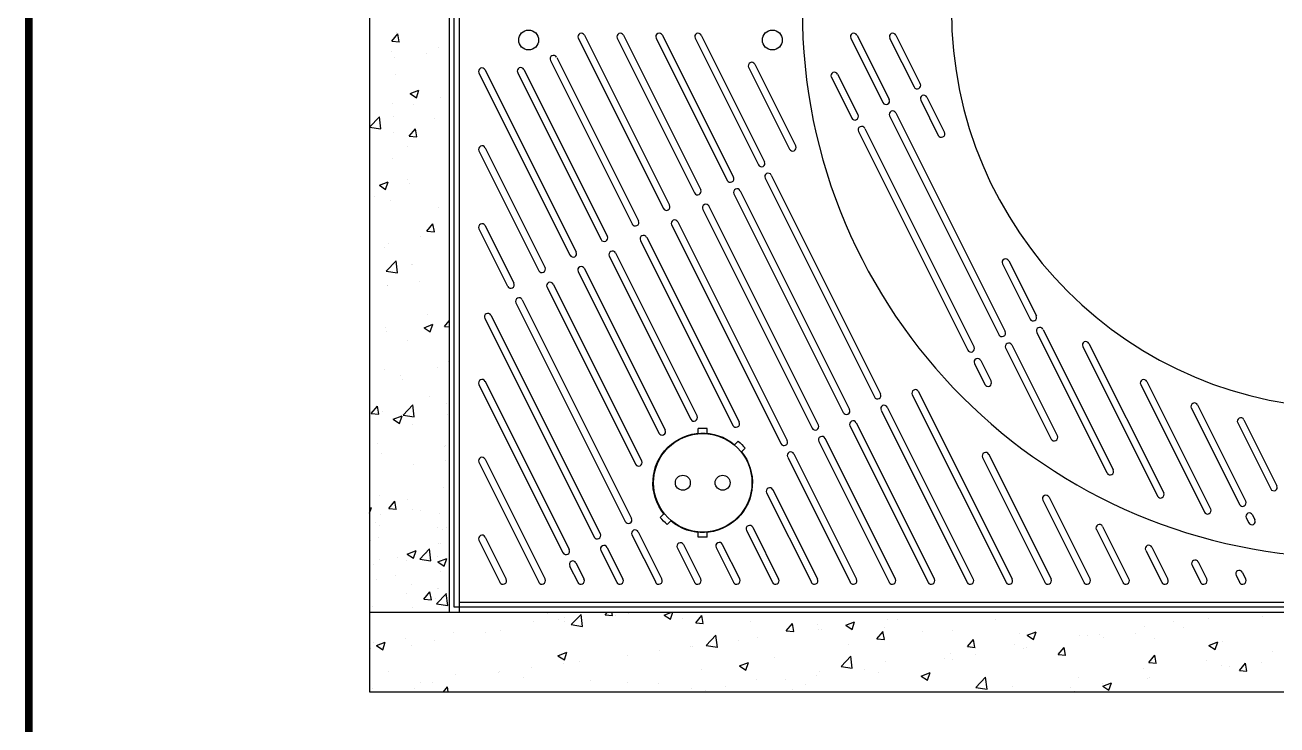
# Model space of a CAD drawing. Header units: millimetres. Extents: x 28332 to 34852, y -49763 to -45153.
# Drawn here: x 28483 to 29742, y -47387 to -46684 of the extents above; entities that cross this region are included whole.
import ezdxf

# ---------------------------------------------------------------- set-up
doc = ezdxf.new("R2010")
doc.units = ezdxf.units.MM
doc.layers.add('LAYOUT', color=7, linetype='Continuous')
doc.layers.add('받침틀', color=251, linetype='Continuous')

msp = doc.modelspace()

# ---------------------------------------------------------------- linework, layer by layer
for p, q in [((28914.5, -47268.6), (28914.5, -46668.6)), ((29039.4, -46696.8), (29124.9, -46867.9)), ((29045.7, -46693.6), (29131.2, -46864.7)), ((29078.5, -46696.8), (29156.2, -46852.2)), ((29084.8, -46693.6), (29162.5, -46849.1)), ((29117.7, -46696.8), (29189.1, -46839.7)), ((29123.9, -46693.6), (29195.4, -46836.6)), ((29156.8, -46696.8), (29220.4, -46824)), ((29163, -46693.6), (29226.7, -46820.9)), ((29313.3, -46696.8), (29345.6, -46761.4)), ((29319.6, -46693.6), (29351.9, -46758.3)), ((29352.4, -46696.8), (29376.9, -46745.8)), ((29358.7, -46693.6), (29383.2, -46742.7)), ((29017.7, -46716), (29099.9, -46880.4)), ((28945.7, -46728.6), (29037.3, -46911.7)), ((28984.7, -46728.3), (29068.6, -46896)), ((29011.4, -46719.1), (29093.6, -46883.5)), ((29210.5, -46726), (29251.7, -46808.4)), ((29216.8, -46722.9), (29258, -46805.3)), ((28939.5, -46731.7), (29031, -46914.8)), ((28978.4, -46731.4), (29062.3, -46899.2)), ((29293.8, -46736), (29314.3, -46777.1)), ((29300.1, -46732.9), (29320.6, -46774)), ((29383.7, -46759.2), (29401.3, -46794.5)), ((29389.9, -46756.1), (29407.6, -46791.4)), ((29352.4, -46774.9), (29462.3, -46994.7)), ((29358.6, -46771.7), (29468.6, -46991.6)), ((29321, -46790.5), (29431, -47010.4)), ((29327.3, -46787.4), (29437.2, -47007.3)), ((28939.5, -46810), (28999.7, -46930.5)), ((28945.7, -46806.8), (29006, -46927.4)), ((29227.1, -46837.5), (29337.1, -47057.3)), ((29233.4, -46834.3), (29343.3, -47054.2)), ((29195.8, -46853.1), (29305.8, -47073)), ((29202.1, -46850), (29312, -47069.9)), ((29170.8, -46865.6), (29280.7, -47085.5)), ((29164.5, -46868.8), (29274.5, -47088.6)), ((28939.5, -46888.2), (28968.4, -46946.1)), ((28945.7, -46885.1), (28974.7, -46943)), ((29133.2, -46884.4), (29243.2, -47104.3)), ((29139.5, -46881.3), (29249.4, -47101.2)), ((29101.9, -46900.1), (29194.8, -47085.9)), ((29108.2, -46896.9), (29201.1, -47082.8)), ((29070.6, -46915.7), (29152.6, -47079.7)), ((29076.9, -46912.6), (29158.9, -47076.6)), ((29045.6, -46928.2), (29126.8, -47090.7)), ((29465.9, -46923.7), (29493.6, -46979.1)), ((29472.2, -46920.5), (29499.9, -46975.9)), ((29039.3, -46931.4), (29120.5, -47093.8)), ((29008, -46947), (29097, -47125)), ((29014.3, -46943.9), (29103.2, -47121.8)), ((28976.7, -46962.7), (29086.6, -47182.6)), ((28983, -46959.6), (29092.9, -47179.4)), ((28945.4, -46978.3), (29055.3, -47198.2)), ((28951.6, -46975.2), (29061.6, -47195.1)), ((29500.3, -46992.5), (29570.9, -47133.7)), ((29506.6, -46989.4), (29577.2, -47130.6)), ((29475.3, -47005), (29521, -47096.6)), ((29552.8, -47003.5), (29627.9, -47153.8)), ((29469, -47008.1), (29514.8, -47099.7)), ((29546.5, -47006.7), (29621.7, -47157)), ((29437.7, -47023.8), (29448.2, -47044.8)), ((29444, -47020.7), (29454.4, -47041.6)), ((28945.7, -47041.6), (29030.3, -47210.7)), ((29611, -47041.8), (29675.1, -47169.9)), ((28939.5, -47044.7), (29024, -47213.9)), ((29375.1, -47055.1), (29469.4, -47243.6)), ((29381.3, -47052), (29475.6, -47240.5)), ((29604.8, -47044.9), (29668.8, -47173)), ((29350, -47067.6), (29436.5, -47240.5)), ((29655.7, -47068.5), (29704.2, -47165.4)), ((29661.9, -47065.3), (29710.4, -47162.3)), ((29343.8, -47070.8), (29430.2, -47243.6)), ((29708.5, -47080.2), (29741.7, -47146.6)), ((29169, -47089.1), (29160, -47089.1)), ((29160, -47094.4), (29160, -47089.1)), ((29169, -47094.4), (29169, -47089.1)), ((29312.5, -47086.4), (29391.1, -47243.6)), ((29318.7, -47083.3), (29397.4, -47240.5)), ((29702.3, -47083.4), (29735.5, -47149.8)), ((29281.2, -47102.1), (29352, -47243.6)), ((29287.4, -47098.9), (29358.2, -47240.5)), ((29249.9, -47117.7), (29312.8, -47243.6)), ((29256.1, -47114.6), (29319.1, -47240.5)), ((29445.7, -47118.1), (29508.5, -47243.6)), ((29452, -47115), (29514.7, -47240.5)), ((28939.5, -47123), (28999.8, -47243.6)), ((28945.7, -47119.9), (29006, -47240.5)), ((29228.7, -47153.6), (29273.7, -47243.6)), ((29235, -47150.5), (29280, -47240.5)), ((29506.4, -47161.2), (29547.6, -47243.6)), ((29512.7, -47158.1), (29553.9, -47240.5)), ((29710.9, -47178.8), (29713.4, -47183.8)), ((29717.1, -47175.7), (29719.6, -47180.7)), ((29099.6, -47192.8), (29123.4, -47240.5)), ((29160, -47198.1), (29160, -47192.9)), ((29169, -47198.1), (29169, -47192.9)), ((29208.5, -47191.5), (29234.6, -47243.6)), ((29214.7, -47188.3), (29240.8, -47240.5)), ((29560.2, -47190.5), (29586.7, -47243.6)), ((29566.5, -47187.4), (29593, -47240.5)), ((28939.5, -47201.3), (28960.6, -47243.6)), ((28945.7, -47198.1), (28966.9, -47240.5)), ((29093.3, -47196), (29117.2, -47243.6)), ((29145.2, -47205.7), (29162.6, -47240.5)), ((29169, -47198.1), (29160, -47198.1)), ((29184.2, -47205.6), (29201.7, -47240.5)), ((29062, -47211.6), (29078, -47243.6)), ((29068.3, -47208.5), (29084.3, -47240.5)), ((29138.9, -47208.8), (29156.3, -47243.6)), ((29178, -47208.7), (29195.4, -47243.6)), ((29609.8, -47211.5), (29625.9, -47243.6)), ((29616, -47208.3), (29632.1, -47240.5)), ((29030.7, -47227.3), (29038.9, -47243.6)), ((29037, -47224.2), (29045.2, -47240.5)), ((29656.4, -47226.4), (29665, -47243.6)), ((29662.6, -47223.2), (29671.3, -47240.5)), ((29700.6, -47236.6), (29704.1, -47243.6)), ((29706.9, -47233.5), (29710.4, -47240.5)), ((30714.5, -47268.6), (28914.5, -47268.6))]:
    msp.add_line(p, q)
at = {"linetype": 'Continuous'}
for p, q in [((28856.8, -46691.2), (28856.8, -46691.2)), ((28851.9, -46699.8), (28858, -46692.5)), ((28851.9, -46699.8), (28859.5, -46700.4)), ((28859.4, -46700.4), (28858, -46692.5)), ((28851.9, -46710.1), (28851.9, -46710.1)), ((28854.7, -46716.4), (28854.7, -46716.4)), ((28886.5, -46712.2), (28886.5, -46712.2)), ((28898.9, -46706.3), (28898.9, -46706.3)), ((28855.3, -46733.5), (28855.3, -46733.5)), ((28870.3, -46752.4), (28879.2, -46749)), ((28870.3, -46752.4), (28876.6, -46756.7)), ((28876.6, -46756.7), (28879.2, -46749)), ((28853.1, -46762.3), (28853.1, -46762.3)), ((28873.4, -46763.5), (28873.4, -46763.5)), ((28901.2, -46756), (28901.2, -46756)), ((28829.5, -46786.2), (28839.4, -46775.9)), ((28840.8, -46788), (28839.4, -46775.9)), ((28853.7, -46775.7), (28853.7, -46775.7)), ((28895, -46777.8), (28895, -46777.8)), ((28829.5, -46786.2), (28840.8, -46787.9)), ((28854, -46792), (28854, -46792)), ((28869.5, -46795.3), (28875.7, -46788)), ((28877.1, -46796), (28875.6, -46788)), ((28869.5, -46795.3), (28877.1, -46796)), ((28867.7, -46806), (28867.7, -46806)), ((28852.2, -46818), (28852.2, -46818)), ((28839.4, -46844.5), (28848.3, -46841.1)), ((28845.7, -46848.8), (28848.3, -46841.1)), ((28868.1, -46839.2), (28868.1, -46839.2)), ((28869.7, -46842.4), (28869.7, -46842.4)), ((28839.4, -46844.5), (28845.7, -46848.8)), ((28834.3, -46856.1), (28834.3, -46856.1)), ((28850.7, -46860.3), (28850.7, -46860.3)), ((28898.5, -46867.1), (28898.5, -46867.1)), ((28887.1, -46890.8), (28893.3, -46883.5)), ((28887.1, -46890.8), (28894.7, -46891.5)), ((28894.7, -46891.5), (28893.2, -46883.5)), ((28849.1, -46902.6), (28849.1, -46902.6)), ((28881.1, -46895.7), (28881.1, -46895.7)), ((28845, -46907.3), (28845, -46907.3)), ((28846.4, -46931), (28856.2, -46920.6)), ((28857.6, -46932.7), (28856.2, -46920.6)), ((28871.8, -46924.3), (28871.8, -46924.3)), ((28873, -46924.3), (28873, -46924.3)), ((28846.3, -46930.9), (28857.6, -46932.7)), ((28879.5, -46941.6), (28879.5, -46941.6)), ((28847.6, -46944.9), (28847.6, -46944.9)), ((28847.7, -46945.8), (28847.7, -46945.8)), ((28887.5, -46974.7), (28887.5, -46974.7)), ((28904.8, -46986.4), (28909.5, -46980.8)), ((28846, -46987.1), (28846, -46987.1)), ((28846.1, -46991.7), (28846.1, -46991.7)), ((28884.3, -46987.7), (28893.2, -46984.3)), ((28884.3, -46987.8), (28890.6, -46992)), ((28890.6, -46992), (28893.2, -46984.3)), ((28894.2, -46985.3), (28894.2, -46985.3)), ((28904.8, -46986.4), (28909.5, -46986.8)), ((28867.7, -47000.1), (28867.7, -47000.1)), ((28844.5, -47029.4), (28844.5, -47029.4)), ((28898.2, -47027.9), (28898.2, -47027.9)), ((28908.6, -47021.3), (28908.6, -47021.3)), ((28860.8, -47035.4), (28860.8, -47035.4)), ((28862.8, -47039.6), (28862.8, -47039.6)), ((28831.3, -47073.9), (28837.4, -47066.6)), ((28838.8, -47074.6), (28837.4, -47066.6)), ((28863.2, -47075.7), (28873.1, -47065.4)), ((28874.5, -47077.4), (28873.1, -47065.4)), ((28889.5, -47056.7), (28889.5, -47056.7)), ((28907.1, -47063.6), (28907.1, -47063.6)), ((28831.3, -47073.9), (28838.9, -47074.6)), ((28842.9, -47071.7), (28842.9, -47071.7)), ((28853.4, -47079.8), (28862.3, -47076.4)), ((28853.4, -47079.8), (28859.7, -47084.1)), ((28859.7, -47084.1), (28862.3, -47076.4)), ((28863.2, -47075.7), (28874.5, -47077.4)), ((28907.6, -47075), (28907.6, -47075)), ((28872.6, -47085.1), (28872.6, -47085.1)), ((28837.5, -47104.2), (28837.5, -47104.2)), ((28905.5, -47105.8), (28905.5, -47105.8)), ((28841.4, -47114), (28841.4, -47114)), ((28905.3, -47107), (28905.3, -47107)), ((28874.2, -47125), (28874.2, -47125)), ((28906, -47120.9), (28906, -47120.9)), ((28839.8, -47156.2), (28839.8, -47156.2)), ((28904, -47148.1), (28904, -47148.1)), ((28829.5, -47169.3), (28831.4, -47168.5)), ((28829.5, -47174.3), (28831.4, -47168.5)), ((28848.9, -47169.4), (28855, -47162.1)), ((28848.9, -47169.4), (28856.5, -47170.1)), ((28853.8, -47164.8), (28853.8, -47164.8)), ((28856.4, -47170.1), (28855, -47162.2)), ((28867.4, -47160.9), (28867.4, -47160.9)), ((28840.8, -47175.1), (28840.8, -47175.1)), ((28872.6, -47170.9), (28872.6, -47170.9)), ((28880.6, -47171.9), (28880.6, -47171.9)), ((28899.4, -47174.9), (28899.4, -47174.9)), ((28835.2, -47183.1), (28835.2, -47183.1)), ((28839.6, -47186.1), (28839.6, -47186.1)), ((28897.8, -47188.8), (28897.8, -47188.8)), ((28902.5, -47190.4), (28902.5, -47190.4)), ((28907.3, -47189), (28907.3, -47189)), ((28830.6, -47201.4), (28830.6, -47201.4)), ((28838.3, -47198.5), (28838.3, -47198.5)), ((28898.4, -47204.2), (28898.4, -47204.2)), ((28900.6, -47204.3), (28900.6, -47204.3)), ((28857.3, -47218.4), (28857.3, -47218.4)), ((28867.4, -47215.2), (28876.3, -47211.7)), ((28867.4, -47215.2), (28873.7, -47219.4)), ((28873.7, -47219.4), (28876.3, -47211.8)), ((28880, -47220.4), (28889.9, -47210.1)), ((28887.3, -47214.7), (28887.3, -47214.7)), ((28891.3, -47222.2), (28889.9, -47210.1)), ((28897.8, -47217.2), (28897.8, -47217.2)), ((28898.3, -47223.1), (28907.2, -47219.6)), ((28904.6, -47227.3), (28907.2, -47219.7)), ((28833.7, -47225.4), (28833.7, -47225.4)), ((28839.2, -47221), (28839.2, -47221)), ((28867, -47221.7), (28867, -47221.7)), ((28880, -47220.4), (28891.3, -47222.1)), ((28898.3, -47223.1), (28904.6, -47227.3)), ((28900.9, -47232.7), (28900.9, -47232.7)), ((28836.8, -47240.8), (28836.8, -47240.8)), ((28855.3, -47236.5), (28855.3, -47236.5)), ((28867.2, -47254.4), (28867.2, -47254.4)), ((28872.2, -47245.9), (28872.2, -47245.9)), ((28884.2, -47260.5), (28890.3, -47253.2)), ((28891.7, -47261.2), (28890.2, -47253.2)), ((28896.9, -47265.2), (28906.8, -47254.8)), ((28897.4, -47249.6), (28897.4, -47249.6)), ((28899, -47250.2), (28899, -47250.2)), ((28908.1, -47266.9), (28906.7, -47254.8)), ((28832.1, -47267.6), (28832.1, -47267.6)), ((28873.1, -47268.8), (28873.1, -47268.8)), ((28884.2, -47260.5), (28891.8, -47261.2)), ((28896.3, -47259.5), (28896.3, -47259.5)), ((28896.9, -47265.1), (28908.2, -47266.9)), ((29008.7, -47274.5), (29008.7, -47274.5)), ((29020, -47281.3), (29020, -47281.3)), ((29025.7, -47279.2), (29025.7, -47279.2)), ((29032.4, -47286.2), (29042.3, -47275.9)), ((29043.7, -47287.9), (29042.3, -47275.9)), ((29066.4, -47276.4), (29068.7, -47273.6)), ((29066.4, -47276.4), (29073.9, -47277.1)), ((29073.9, -47277.1), (29073.2, -47273.6)), ((29076.5, -47277.4), (29076.5, -47277.4)), ((29090, -47275.2), (29090, -47275.2)), ((29125.7, -47276.5), (29133.1, -47273.6)), ((29125.7, -47276.5), (29132.1, -47280.7)), ((29132.1, -47280.7), (29134.4, -47273.6)), ((29144.3, -47280.2), (29144.3, -47280.2)), ((29157.4, -47284.4), (29163.6, -47277.1)), ((29165, -47285.1), (29163.5, -47277.1)), ((29349.8, -47281.3), (29349.8, -47281.3)), ((29360.6, -47280.8), (29360.6, -47280.8)), ((29459.1, -47280.8), (29459.1, -47280.8)), ((29672.9, -47280), (29672.9, -47280)), ((29727.6, -47278.2), (29727.6, -47278.2)), ((28913.7, -47294), (28913.7, -47294)), ((28945.9, -47294), (28945.9, -47294)), ((28960.7, -47292.3), (28960.7, -47292.3)), ((28993.9, -47283.4), (28993.9, -47283.4)), ((29025.9, -47283.3), (29025.9, -47283.3)), ((29032.4, -47286.2), (29043.7, -47287.9)), ((29157.4, -47284.4), (29165, -47285.1)), ((29212.1, -47283.1), (29212.1, -47283.1)), ((29248.5, -47292.4), (29254.7, -47285.1)), ((29248.5, -47292.4), (29256.1, -47293)), ((29256.1, -47293.1), (29254.6, -47285.1)), ((29279.9, -47286), (29279.9, -47286)), ((29280.7, -47291.4), (29280.7, -47291.4)), ((29283.8, -47290.9), (29283.8, -47290.9)), ((29308.3, -47286.6), (29317.2, -47283.2)), ((29308.3, -47286.6), (29314.6, -47290.9)), ((29312.5, -47287.2), (29312.5, -47287.2)), ((29314.6, -47290.9), (29317.1, -47283.2)), ((29339.6, -47300.3), (29345.8, -47293)), ((29347.1, -47301), (29345.7, -47293.1)), ((29347.7, -47288.8), (29347.7, -47288.8)), ((29385.1, -47293.5), (29385.1, -47293.5)), ((29415.5, -47291.7), (29415.5, -47291.7)), ((29483.3, -47294.6), (29483.3, -47294.6)), ((29490.8, -47296.8), (29499.7, -47293.4)), ((29497.1, -47301.1), (29499.7, -47293.4)), ((29599.3, -47295.1), (29599.3, -47295.1)), ((29608.8, -47288.1), (29608.8, -47288.1)), ((29637.7, -47283.3), (29637.7, -47283.3)), ((29647.4, -47288.8), (29647.4, -47288.8)), ((28833.8, -47304.5), (28833.8, -47304.5)), ((28836.5, -47307.2), (28845.4, -47303.8)), ((28836.5, -47307.3), (28842.8, -47311.5)), ((28842.8, -47311.5), (28845.4, -47303.8)), ((28865.6, -47300.3), (28865.6, -47300.3)), ((28871.9, -47306.7), (28871.9, -47306.7)), ((28894.7, -47301.8), (28894.7, -47301.8)), ((29154.5, -47307.9), (29154.5, -47307.9)), ((29167.9, -47307.2), (29177.8, -47296.9)), ((29167.9, -47307.2), (29179.2, -47308.9)), ((29179.2, -47309), (29177.8, -47296.9)), ((29200.5, -47301.9), (29200.5, -47301.9)), ((29219.7, -47299), (29219.7, -47299)), ((29311, -47306.2), (29311, -47306.2)), ((29339.6, -47300.3), (29347.2, -47301)), ((29430.7, -47308.3), (29436.8, -47301)), ((29438.2, -47309), (29436.8, -47301)), ((29477.6, -47306.5), (29477.6, -47306.5)), ((29490.8, -47296.8), (29497.1, -47301.1)), ((29543.6, -47297), (29543.6, -47297)), ((29551.1, -47297.4), (29551.1, -47297.4)), ((29563.6, -47296), (29563.6, -47296)), ((29567.5, -47299.3), (29567.5, -47299.3)), ((29618.8, -47300.3), (29618.8, -47300.3)), ((29673.3, -47307), (29682.2, -47303.6)), ((29673.3, -47307), (29679.6, -47311.2)), ((29679.6, -47311.2), (29682.2, -47303.6)), ((29686.6, -47303.2), (29686.6, -47303.2)), ((28830.6, -47309.9), (28830.6, -47309.9)), ((29019, -47317.4), (29027.9, -47314)), ((29019, -47317.4), (29025.4, -47321.7)), ((29025.4, -47321.7), (29027.9, -47314)), ((29088.5, -47317.5), (29088.5, -47317.5)), ((29120.6, -47312.4), (29120.6, -47312.4)), ((29152.4, -47308.3), (29152.4, -47308.3)), ((29236.9, -47319), (29236.9, -47319)), ((29303.5, -47328.2), (29313.4, -47317.9)), ((29314.8, -47330), (29313.4, -47317.9)), ((29407.4, -47320.4), (29407.4, -47320.4)), ((29413.4, -47314.7), (29413.4, -47314.7)), ((29430.7, -47308.3), (29438.3, -47309)), ((29439.2, -47316.2), (29439.2, -47316.2)), ((29487.3, -47309.9), (29487.3, -47309.9)), ((29489.6, -47308.7), (29489.6, -47308.7)), ((29521.8, -47316.3), (29527.9, -47309)), ((29521.8, -47316.3), (29529.4, -47316.9)), ((29529.3, -47317), (29527.9, -47309)), ((29612.9, -47324.3), (29619, -47317)), ((29620.4, -47324.9), (29619, -47317)), ((29737.3, -47312.7), (29737.3, -47312.7)), ((28992.3, -47329.3), (28992.3, -47329.3)), ((29024.4, -47325.6), (29024.4, -47325.6)), ((29040.4, -47323), (29040.4, -47323)), ((29162.9, -47331.7), (29162.9, -47331.7)), ((29201.6, -47327.6), (29210.4, -47324.2)), ((29201.6, -47327.6), (29207.9, -47331.9)), ((29207.9, -47331.9), (29210.4, -47324.2)), ((29282.3, -47333.1), (29282.3, -47333.1)), ((29303.5, -47328.2), (29314.8, -47329.9)), ((29327.2, -47330.9), (29327.2, -47330.9)), ((29348.2, -47323.6), (29348.2, -47323.6)), ((29415.5, -47321.4), (29415.5, -47321.4)), ((29607.2, -47330.4), (29607.2, -47330.4)), ((29612.9, -47324.3), (29620.5, -47324.9)), ((29671.4, -47322.2), (29671.4, -47322.2)), ((29686.2, -47327.7), (29686.2, -47327.7)), ((29694.2, -47328.3), (29694.2, -47328.3)), ((29704, -47332.2), (29710.1, -47324.9)), ((29704, -47332.2), (29711.6, -47332.9)), ((29711.5, -47332.9), (29710, -47324.9)), ((29726, -47324.1), (29726, -47324.1)), ((28848.4, -47333.7), (28848.4, -47333.7)), ((28880.3, -47344.1), (28880.3, -47344.1)), ((28893.2, -47344.1), (28893.2, -47344.1)), ((28916.2, -47336.5), (28916.2, -47336.5)), ((28959.1, -47334.5), (28959.1, -47334.5)), ((28960.5, -47333.5), (28960.5, -47333.5)), ((28984, -47339.4), (28984, -47339.4)), ((29051.8, -47342.3), (29051.8, -47342.3)), ((29088.8, -47344.4), (29088.8, -47344.4)), ((29119.6, -47345.1), (29119.6, -47345.1)), ((29218.1, -47341.3), (29218.1, -47341.3)), ((29247.3, -47341.5), (29247.3, -47341.5)), ((29279.1, -47337.3), (29279.1, -47337.3)), ((29341.4, -47334.1), (29341.4, -47334.1)), ((29384.1, -47337.8), (29393, -47334.3)), ((29384.1, -47337.8), (29390.4, -47342)), ((29390.4, -47342), (29393, -47334.4)), ((29439, -47349.2), (29448.9, -47338.9)), ((29450.3, -47351), (29448.9, -47338.9)), ((29542, -47339.3), (29542, -47339.3)), ((29565.9, -47345.2), (29565.9, -47345.2)), ((29566.6, -47347.9), (29575.5, -47344.5)), ((29572.9, -47352.2), (29575.5, -47344.5)), ((29612.1, -47340.4), (29612.1, -47340.4)), ((29614, -47338.9), (29614, -47338.9)), ((28832.2, -47350.4), (28832.2, -47350.4)), ((28875.1, -47350.7), (28875.1, -47350.7)), ((28903.8, -47353.6), (28907.9, -47348.7)), ((28908.7, -47353.6), (28907.8, -47348.7)), ((28942.9, -47353.6), (28942.9, -47353.6)), ((29152.9, -47350.2), (29152.9, -47350.2)), ((29167.1, -47352), (29167.1, -47352)), ((29187.3, -47348), (29187.3, -47348)), ((29255.1, -47350.9), (29255.1, -47350.9)), ((29267.4, -47346.8), (29267.4, -47346.8)), ((29439, -47349.2), (29450.3, -47351)), ((29476.1, -47348.8), (29476.1, -47348.8)), ((29534.1, -47349.4), (29534.1, -47349.4)), ((29538.1, -47353.1), (29538.1, -47353.1)), ((29566.6, -47347.9), (29572.9, -47352.2))]:
    msp.add_line(p, q, dxfattribs=at)
msp.add_lwpolyline([(29200.1, -47101.7, -0.045549), (29207.1, -47108.9), (29203.5, -47112.4, -0.904534), (29132.4, -47182), (29128.8, -47185.6, -0.045549), (29121.8, -47178.4), (29125.4, -47174.9, -0.904534), (29196.5, -47105.3)], format="xyb", close=True)
for centre, radius in [((28989.5, -46698.6), 10), ((29234.5, -46698.6), 10), ((29164.5, -47143.6), 49.5), ((29144.5, -47143.6), 7.5), ((29184.5, -47143.6), 7.5)]:
    msp.add_circle(centre, radius)
for centre, radius, start, end in [((29814.5, -46668.6), 550, 180, 0), ((29814.5, -46668.6), 400, 180, 0), ((29042.5, -46695.2), 3.5, 26.5651, 206.5651), ((29081.7, -46695.2), 3.5, 26.5651, 206.5651), ((29120.8, -46695.2), 3.5, 26.5651, 206.5651), ((29159.9, -46695.2), 3.5, 26.5651, 206.5651), ((29316.4, -46695.2), 3.5, 26.5651, 206.5651), ((29355.6, -46695.2), 3.5, 26.5651, 206.5651), ((29014.5, -46717.5), 3.5, 26.5651, 206.5651), ((28942.6, -46730.1), 3.5, 26.5651, 206.5651), ((28981.6, -46729.8), 3.5, 26.5651, 206.5651), ((29213.7, -46724.5), 3.5, 26.5651, 206.5651), ((29296.9, -46734.4), 3.5, 26.5651, 206.5651), ((29380.1, -46744.2), 3.5, 206.5651, 26.5651), ((29386.8, -46757.6), 3.5, 26.5651, 206.5651), ((29348.8, -46759.9), 3.5, 206.5651, 26.5651), ((29317.5, -46775.5), 3.5, 206.5651, 26.5651), ((29355.5, -46773.3), 3.5, 26.5651, 206.5651), ((29324.2, -46788.9), 3.5, 26.5651, 206.5651), ((29404.4, -46792.9), 3.5, 206.5651, 26.5651), ((28942.6, -46808.4), 3.5, 26.5651, 206.5651), ((29254.9, -46806.8), 3.5, 206.5651, 26.5651), ((29223.6, -46822.5), 3.5, 206.5651, 26.5651), ((29192.3, -46838.1), 3.5, 206.5651, 26.5651), ((29230.3, -46835.9), 3.5, 26.5651, 206.5651), ((29159.4, -46850.7), 3.5, 206.5651, 26.5651), ((29199, -46851.6), 3.5, 26.5651, 206.5651), ((29128.1, -46866.3), 3.5, 206.5651, 26.5651), ((29167.7, -46867.2), 3.5, 26.5651, 206.5651), ((29136.3, -46882.9), 3.5, 26.5651, 206.5651), ((28942.6, -46886.7), 3.5, 26.5651, 206.5651), ((29096.8, -46882), 3.5, 206.5651, 26.5651), ((29065.5, -46897.6), 3.5, 206.5651, 26.5651), ((29105, -46898.5), 3.5, 26.5651, 206.5651), ((29034.2, -46913.3), 3.5, 206.5651, 26.5651), ((29073.7, -46914.2), 3.5, 26.5651, 206.5651), ((29002.9, -46928.9), 3.5, 206.5651, 26.5651), ((29042.4, -46929.8), 3.5, 26.5651, 206.5651), ((29469, -46922.1), 3.5, 26.5651, 206.5651), ((28971.6, -46944.6), 3.5, 206.5651, 26.5651), ((29011.1, -46945.5), 3.5, 26.5651, 206.5651), ((28979.8, -46961.1), 3.5, 26.5651, 206.5651), ((28948.5, -46976.8), 3.5, 26.5651, 206.5651), ((29496.7, -46977.5), 3.5, 206.5651, 26.5651), ((29465.4, -46993.2), 3.5, 206.5651, 26.5651), ((29503.4, -46990.9), 3.5, 26.5651, 206.5651), ((29472.1, -47006.6), 3.5, 26.5651, 206.5651), ((29549.6, -47005.1), 3.5, 26.5651, 206.5651), ((29434.1, -47008.8), 3.5, 206.5651, 26.5651), ((29440.8, -47022.2), 3.5, 26.5651, 206.5651), ((28942.6, -47043.2), 3.5, 26.5651, 206.5651), ((29451.3, -47043.2), 3.5, 206.5651, 26.5651), ((29607.9, -47043.4), 3.5, 26.5651, 206.5651), ((29340.2, -47055.8), 3.5, 206.5651, 26.5651), ((29378.2, -47053.5), 3.5, 26.5651, 206.5651), ((29346.9, -47069.2), 3.5, 26.5651, 206.5651), ((29658.8, -47066.9), 3.5, 26.5651, 206.5651), ((29155.7, -47078.2), 3.5, 206.5651, 26.5651), ((29308.9, -47071.4), 3.5, 206.5651, 26.5651), ((29315.6, -47084.8), 3.5, 26.5651, 206.5651), ((29705.4, -47081.8), 3.5, 26.5651, 206.5651), ((29123.6, -47092.2), 3.5, 206.5651, 26.5651), ((29198, -47084.3), 3.5, 206.5651, 26.5651), ((29277.6, -47087.1), 3.5, 206.5651, 26.5651), ((29246.3, -47102.7), 3.5, 206.5651, 26.5651), ((29284.3, -47100.5), 3.5, 26.5651, 206.5651), ((29517.9, -47098.1), 3.5, 206.5651, 26.5651), ((28942.6, -47121.4), 3.5, 26.5651, 206.5651), ((29253, -47116.1), 3.5, 26.5651, 206.5651), ((29448.9, -47116.6), 3.5, 26.5651, 206.5651), ((29100.1, -47123.4), 3.5, 206.5651, 26.5651), ((29574.1, -47132.2), 3.5, 206.5651, 26.5651), ((29231.8, -47152.1), 3.5, 26.5651, 206.5651), ((29509.5, -47159.6), 3.5, 26.5651, 206.5651), ((29624.8, -47155.4), 3.5, 206.5651, 26.5651), ((29738.6, -47148.2), 3.5, 206.5651, 26.5651), ((29707.3, -47163.8), 3.5, 206.5651, 26.5651), ((29089.8, -47181), 3.5, 206.5651, 26.5651), ((29672, -47171.5), 3.5, 206.5651, 26.5651), ((29714, -47177.3), 3.5, 26.5651, 206.5651), ((29716.5, -47182.3), 3.5, 206.5651, 26.5651), ((29096.5, -47194.4), 3.5, 26.5651, 206.5651), ((29211.6, -47189.9), 3.5, 26.5651, 206.5651), ((29563.3, -47189), 3.5, 26.5651, 206.5651), ((28942.6, -47199.7), 3.5, 26.5651, 206.5651), ((29058.5, -47196.6), 3.5, 206.5651, 26.5651), ((29065.2, -47210.1), 3.5, 26.5651, 206.5651), ((29142, -47207.3), 3.5, 26.5651, 206.5651), ((29181.1, -47207.1), 3.5, 26.5651, 206.5651), ((29612.9, -47209.9), 3.5, 26.5651, 206.5651), ((29027.2, -47212.3), 3.5, 206.5651, 26.5651), ((29033.9, -47225.7), 3.5, 26.5651, 206.5651), ((29659.5, -47224.8), 3.5, 26.5651, 206.5651), ((29703.8, -47235.1), 3.5, 26.5651, 206.5651), ((28963.8, -47242.1), 3.5, 206.5651, 26.5651), ((29002.9, -47242.1), 3.5, 206.5651, 26.5651), ((29042, -47242.1), 3.5, 206.5651, 26.5651), ((29081.2, -47242.1), 3.5, 206.5651, 26.5651), ((29120.3, -47242.1), 3.5, 206.5651, 26.5651), ((29159.4, -47242.1), 3.5, 206.5651, 26.5651), ((29198.6, -47242.1), 3.5, 206.5651, 26.5651), ((29237.7, -47242.1), 3.5, 206.5651, 26.5651), ((29276.8, -47242.1), 3.5, 206.5651, 26.5651), ((29316, -47242.1), 3.5, 206.5651, 26.5651), ((29355.1, -47242.1), 3.5, 206.5651, 26.5651), ((29394.2, -47242.1), 3.5, 206.5651, 26.5651), ((29433.4, -47242.1), 3.5, 206.5651, 26.5651), ((29472.5, -47242.1), 3.5, 206.5651, 26.5651), ((29511.6, -47242.1), 3.5, 206.5651, 26.5651), ((29550.7, -47242.1), 3.5, 206.5651, 26.5651), ((29589.9, -47242.1), 3.5, 206.5651, 26.5651), ((29629, -47242.1), 3.5, 206.5651, 26.5651), ((29668.1, -47242.1), 3.5, 206.5651, 26.5651), ((29707.3, -47242.1), 3.5, 206.5651, 26.5651)]:
    msp.add_arc(centre, radius, start, end)
at = {"layer": 'LAYOUT', "const_width": 7.76}
msp.add_lwpolyline([(28487.1, -49607.7), (34696.4, -49607.7), (34696.4, -45307.8), (28487.1, -45307.8)], close=True, dxfattribs=at)
at = {"layer": '받침틀'}
for p, q in [((28829.5, -45983.6), (28829.5, -47353.6)), ((28909.5, -46063.6), (28909.5, -47273.6)), ((28919.5, -46063.6), (28919.5, -47273.6)), ((28919.5, -47263.6), (30709.5, -47263.6)), ((28829.5, -47273.6), (30799.5, -47273.6)), ((28829.5, -47353.6), (30799.5, -47353.6))]:
    msp.add_line(p, q, dxfattribs=at)

doc.saveas('drawing.dxf')
